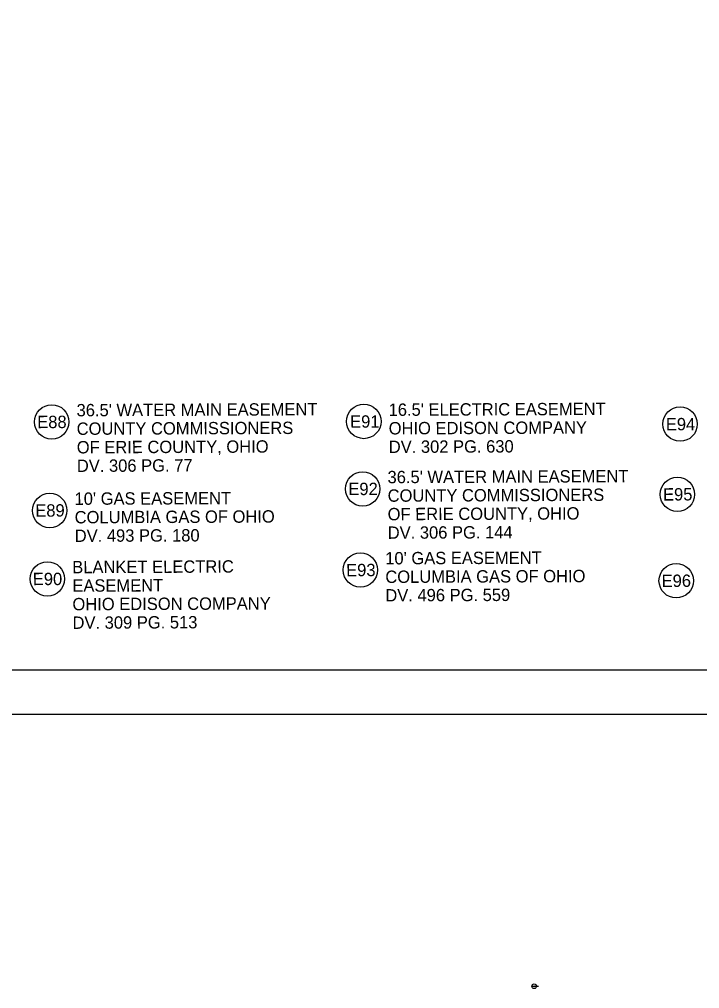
# Model space of a CAD drawing. Extents: x -1.4 to 34, y -3.1 to 22.
# Drawn here: x 11.45 to 19.16, y -3.11 to 7.87 of the extents above; entities that cross this region are included whole.
import ezdxf

# ---------------------------------------------------------------- set-up
doc = ezdxf.new("R2010")
doc.units = 0
for name, color, linetype in [('Default', 7, 'Continuous'), ('RW_P_Text', 7, 'Continuous'), ('SH_Border', 7, 'Continuous'), ('SH_Cut_Line', 7, 'Continuous')]:
    doc.layers.add(name, color=color, linetype=linetype)

msp = doc.modelspace()

# ---------------------------------------------------------------- linework, layer by layer
at = {"layer": 'Default'}
for p, q in [((17.259, -3.082), (17.311, -3.082)), ((17.285, -3.082), (17.335, -3.082))]:
    msp.add_line(p, q, dxfattribs=at)
msp.add_circle((17.285, -3.082), 0.026, dxfattribs=at)
at = {"layer": 'RW_P_Text'}
for centre in [(11.817, 3.313), (15.354, 3.318), (18.938, 3.288), (15.341, 2.554), (18.908, 2.492), (11.795, 2.309), (15.315, 1.635), (11.768, 1.534), (18.894, 1.513)]:
    msp.add_circle(centre, 0.195, dxfattribs=at)
at = {"layer": 'SH_Border'}
msp.add_lwpolyline([(1.5, 21.5), (33.5, 21.5), (33.5, 0.5), (1.5, 0.5)], close=True, dxfattribs=at)
at = {"layer": 'SH_Cut_Line'}
msp.add_lwpolyline([(0, 0), (34, 0), (34, 22), (0, 22)], close=True, dxfattribs=at)

# ---------------------------------------------------------------- texts
at = {"layer": 'Default'}
for s, p in [('2', (17.284, -3.076)), ('Drawing', (17.318, -3.076)), ('1:1', (17.318, -3.092))]:
    msp.add_text(s, height=0.00328, dxfattribs=at).set_placement(p)
at = {"layer": 'RW_P_Text'}
for s, p in [("36.5' WATER MAIN EASEMENT", (12.099, 3.376)), ("16.5' ELECTRIC EASEMENT", (15.635, 3.381)), ('E88', (11.653, 3.242)), ('COUNTY COMMISSIONERS', (12.1, 3.166)), ('E91', (15.199, 3.247)), ('OHIO EDISON COMPANY', (15.636, 3.171)), ('E94', (18.777, 3.217)), ('OF ERIE COUNTY, OHIO', (12.101, 2.956)), ('DV. 302 PG. 630', (15.637, 2.961)), ('DV. 306 PG. 77', (12.102, 2.746)), ("36.5' WATER MAIN EASEMENT", (15.623, 2.618)), ('E92', (15.179, 2.483)), ('COUNTY COMMISSIONERS', (15.624, 2.408)), ('E95', (18.745, 2.422)), ("10' GAS EASEMENT", (12.076, 2.373)), ('E89', (11.631, 2.239)), ('COLUMBIA GAS OF OHIO', (12.077, 2.163)), ('OF ERIE COUNTY, OHIO', (15.624, 2.198)), ('DV. 493 PG. 180', (12.078, 1.953)), ('DV. 306 PG. 144', (15.625, 1.988)), ("10' GAS EASEMENT", (15.597, 1.698)), ('BLANKET ELECTRIC', (12.05, 1.598)), ('E93', (15.154, 1.564)), ('E90', (11.603, 1.463)), ('COLUMBIA GAS OF OHIO', (15.598, 1.488)), ('E96', (18.729, 1.442)), ('EASEMENT', (12.051, 1.388)), ('OHIO EDISON COMPANY', (12.052, 1.178)), ('DV. 496 PG. 559', (15.598, 1.278)), ('DV. 309 PG. 513', (12.053, 0.968))]:
    msp.add_text(s, height=0.14, rotation=0.2365, dxfattribs=at).set_placement(p)

doc.saveas('drawing.dxf')
